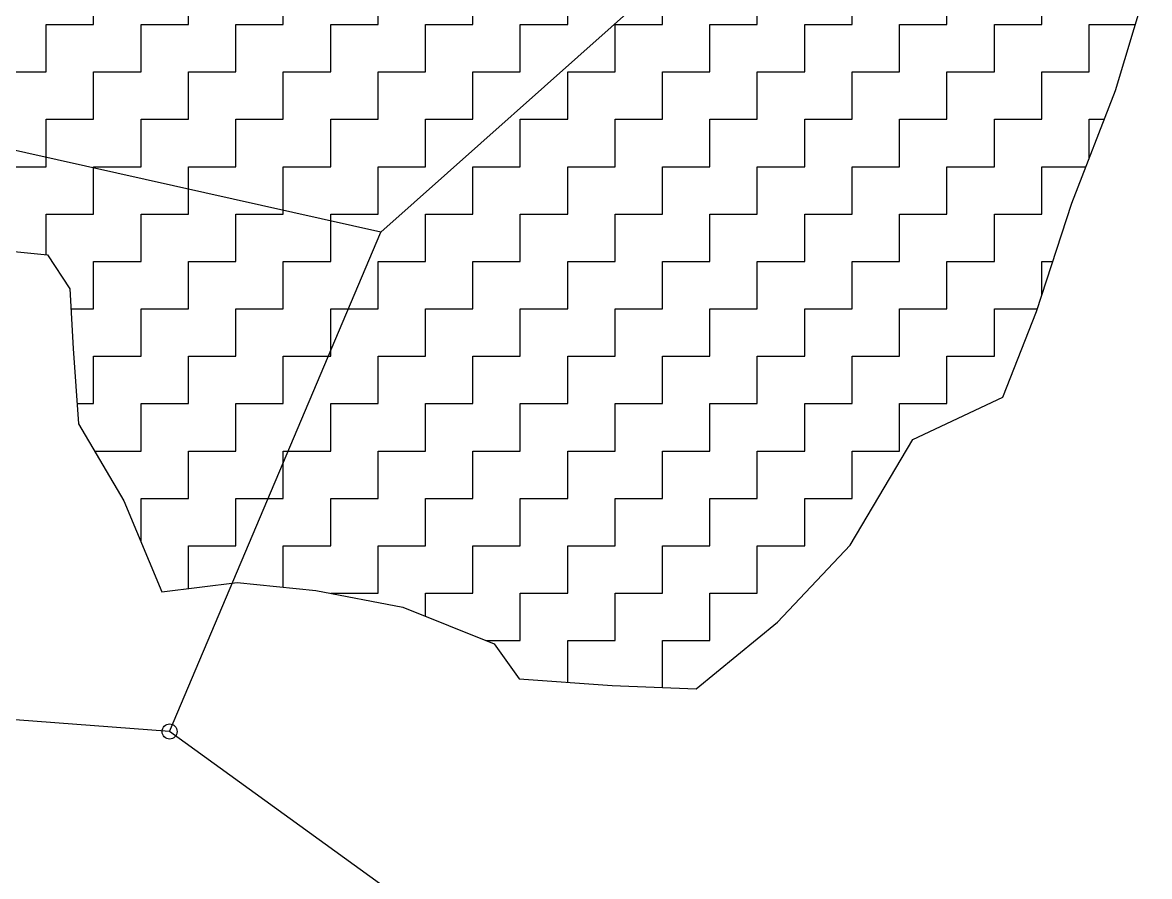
# Model space of a CAD drawing. Header units: metres. Extents: x 317022 to 318987, y 1871527 to 1873424.
# Drawn here: x 317227.5 to 317414.4, y 1872386.5 to 1872528.2 of the extents above; entities that cross this region are included whole.
import ezdxf

# ---------------------------------------------------------------- set-up
doc = ezdxf.new("R2010")
doc.units = ezdxf.units.M
doc.layers.add('POLY_HATCH', color=12, linetype='Continuous')
doc.layers.add('POLY_PARCEL', color=6, linetype='Continuous')

msp = doc.modelspace()

# ---------------------------------------------------------------- linework, layer by layer
msp.add_circle((317251.85, 1872410.55), 1.25)
at = {"layer": 'POLY_HATCH', "linetype": 'Continuous'}
for p, q in [((317239.25, 1872527.88), (317239.25, 1872535.75)), ((317254.98, 1872527.88), (317254.98, 1872535.75)), ((317270.71, 1872527.88), (317270.71, 1872535.75)), ((317286.43, 1872527.88), (317286.43, 1872535.75)), ((317302.16, 1872527.88), (317302.16, 1872535.75)), ((317317.89, 1872527.88), (317317.89, 1872535.75)), ((317333.62, 1872527.88), (317333.62, 1872535.75)), ((317349.35, 1872527.88), (317349.35, 1872535.75)), ((317365.08, 1872527.88), (317365.08, 1872535.75)), ((317380.81, 1872527.88), (317380.81, 1872535.75)), ((317396.54, 1872527.88), (317396.54, 1872535.75)), ((317231.38, 1872527.88), (317239.25, 1872527.88)), ((317231.38, 1872520.02), (317231.38, 1872527.88)), ((317247.11, 1872527.88), (317254.98, 1872527.88)), ((317247.11, 1872520.02), (317247.11, 1872527.88)), ((317262.84, 1872527.88), (317270.71, 1872527.88)), ((317262.84, 1872520.02), (317262.84, 1872527.88)), ((317278.57, 1872527.88), (317286.43, 1872527.88)), ((317278.57, 1872520.02), (317278.57, 1872527.88)), ((317294.3, 1872527.88), (317302.16, 1872527.88)), ((317294.3, 1872520.02), (317294.3, 1872527.88)), ((317310.03, 1872527.88), (317317.89, 1872527.88)), ((317310.03, 1872520.02), (317310.03, 1872527.88)), ((317325.76, 1872527.88), (317333.62, 1872527.88)), ((317325.76, 1872520.02), (317325.76, 1872527.88)), ((317341.49, 1872527.88), (317349.35, 1872527.88)), ((317341.49, 1872520.02), (317341.49, 1872527.88)), ((317357.22, 1872527.88), (317365.08, 1872527.88)), ((317357.22, 1872520.02), (317357.22, 1872527.88)), ((317372.94, 1872527.88), (317380.81, 1872527.88)), ((317372.94, 1872520.02), (317372.94, 1872527.88)), ((317388.67, 1872527.88), (317396.54, 1872527.88)), ((317388.67, 1872520.02), (317388.67, 1872527.88)), ((317404.4, 1872527.88), (317412.07, 1872527.88)), ((317404.4, 1872520.02), (317404.4, 1872527.88)), ((317223.52, 1872520.02), (317231.38, 1872520.02)), ((317239.25, 1872520.02), (317247.11, 1872520.02)), ((317239.25, 1872512.15), (317239.25, 1872520.02)), ((317254.98, 1872520.02), (317262.84, 1872520.02)), ((317254.98, 1872512.15), (317254.98, 1872520.02)), ((317270.71, 1872520.02), (317278.57, 1872520.02)), ((317270.71, 1872512.15), (317270.71, 1872520.02)), ((317286.43, 1872520.02), (317294.3, 1872520.02)), ((317286.43, 1872512.15), (317286.43, 1872520.02)), ((317302.16, 1872520.02), (317310.03, 1872520.02)), ((317302.16, 1872512.15), (317302.16, 1872520.02)), ((317317.89, 1872520.02), (317325.76, 1872520.02)), ((317317.89, 1872512.15), (317317.89, 1872520.02)), ((317333.62, 1872520.02), (317341.49, 1872520.02)), ((317333.62, 1872512.15), (317333.62, 1872520.02)), ((317349.35, 1872520.02), (317357.22, 1872520.02)), ((317349.35, 1872512.15), (317349.35, 1872520.02)), ((317365.08, 1872520.02), (317372.94, 1872520.02)), ((317365.08, 1872512.15), (317365.08, 1872520.02)), ((317380.81, 1872520.02), (317388.67, 1872520.02)), ((317380.81, 1872512.15), (317380.81, 1872520.02)), ((317396.54, 1872520.02), (317404.4, 1872520.02)), ((317396.54, 1872512.15), (317396.54, 1872520.02)), ((317231.38, 1872512.15), (317239.25, 1872512.15)), ((317231.38, 1872504.29), (317231.38, 1872512.15)), ((317247.11, 1872512.15), (317254.98, 1872512.15)), ((317247.11, 1872504.29), (317247.11, 1872512.15)), ((317262.84, 1872512.15), (317270.71, 1872512.15)), ((317262.84, 1872504.29), (317262.84, 1872512.15)), ((317278.57, 1872512.15), (317286.43, 1872512.15)), ((317278.57, 1872504.29), (317278.57, 1872512.15)), ((317294.3, 1872512.15), (317302.16, 1872512.15)), ((317294.3, 1872504.29), (317294.3, 1872512.15)), ((317310.03, 1872512.15), (317317.89, 1872512.15)), ((317310.03, 1872504.29), (317310.03, 1872512.15)), ((317325.76, 1872512.15), (317333.62, 1872512.15)), ((317325.76, 1872504.29), (317325.76, 1872512.15)), ((317341.49, 1872512.15), (317349.35, 1872512.15)), ((317341.49, 1872504.29), (317341.49, 1872512.15)), ((317357.22, 1872512.15), (317365.08, 1872512.15)), ((317357.22, 1872504.29), (317357.22, 1872512.15)), ((317372.94, 1872512.15), (317380.81, 1872512.15)), ((317372.94, 1872504.29), (317372.94, 1872512.15)), ((317388.67, 1872512.15), (317396.54, 1872512.15)), ((317388.67, 1872504.29), (317388.67, 1872512.15)), ((317404.4, 1872512.15), (317406.93, 1872512.15)), ((317404.4, 1872505.66), (317404.4, 1872512.15)), ((317223.52, 1872504.29), (317231.38, 1872504.29)), ((317239.25, 1872504.29), (317247.11, 1872504.29)), ((317239.25, 1872496.42), (317239.25, 1872504.29)), ((317254.98, 1872504.29), (317262.84, 1872504.29)), ((317254.98, 1872496.42), (317254.98, 1872504.29)), ((317270.71, 1872504.29), (317278.57, 1872504.29)), ((317270.71, 1872496.42), (317270.71, 1872504.29)), ((317286.43, 1872504.29), (317294.3, 1872504.29)), ((317286.43, 1872496.42), (317286.43, 1872504.29)), ((317302.16, 1872504.29), (317310.03, 1872504.29)), ((317302.16, 1872496.42), (317302.16, 1872504.29)), ((317317.89, 1872504.29), (317325.76, 1872504.29)), ((317317.89, 1872496.42), (317317.89, 1872504.29)), ((317333.62, 1872504.29), (317341.49, 1872504.29)), ((317333.62, 1872496.42), (317333.62, 1872504.29)), ((317349.35, 1872504.29), (317357.22, 1872504.29)), ((317349.35, 1872496.42), (317349.35, 1872504.29)), ((317365.08, 1872504.29), (317372.94, 1872504.29)), ((317365.08, 1872496.42), (317365.08, 1872504.29)), ((317380.81, 1872504.29), (317388.67, 1872504.29)), ((317380.81, 1872496.42), (317380.81, 1872504.29)), ((317396.54, 1872504.29), (317403.87, 1872504.29)), ((317396.54, 1872496.42), (317396.54, 1872504.29)), ((317231.38, 1872496.42), (317239.25, 1872496.42)), ((317231.38, 1872489.67), (317231.38, 1872496.42)), ((317247.11, 1872496.42), (317254.98, 1872496.42)), ((317247.11, 1872488.56), (317247.11, 1872496.42)), ((317262.84, 1872496.42), (317270.71, 1872496.42)), ((317262.84, 1872488.56), (317262.84, 1872496.42)), ((317278.57, 1872496.42), (317286.43, 1872496.42)), ((317278.57, 1872488.56), (317278.57, 1872496.42)), ((317294.3, 1872496.42), (317302.16, 1872496.42)), ((317294.3, 1872488.56), (317294.3, 1872496.42)), ((317310.03, 1872496.42), (317317.89, 1872496.42)), ((317310.03, 1872488.56), (317310.03, 1872496.42)), ((317325.76, 1872496.42), (317333.62, 1872496.42)), ((317325.76, 1872488.56), (317325.76, 1872496.42)), ((317341.49, 1872496.42), (317349.35, 1872496.42)), ((317341.49, 1872488.56), (317341.49, 1872496.42)), ((317357.22, 1872496.42), (317365.08, 1872496.42)), ((317357.22, 1872488.56), (317357.22, 1872496.42)), ((317372.94, 1872496.42), (317380.81, 1872496.42)), ((317372.94, 1872488.56), (317372.94, 1872496.42)), ((317388.67, 1872496.42), (317396.54, 1872496.42)), ((317388.67, 1872488.56), (317388.67, 1872496.42)), ((317239.25, 1872488.56), (317247.11, 1872488.56)), ((317239.25, 1872480.7), (317239.25, 1872488.56)), ((317254.98, 1872488.56), (317262.84, 1872488.56)), ((317254.98, 1872480.7), (317254.98, 1872488.56)), ((317270.71, 1872488.56), (317278.57, 1872488.56)), ((317270.71, 1872480.7), (317270.71, 1872488.56)), ((317286.43, 1872488.56), (317294.3, 1872488.56)), ((317286.43, 1872480.7), (317286.43, 1872488.56)), ((317302.16, 1872488.56), (317310.03, 1872488.56)), ((317302.16, 1872480.7), (317302.16, 1872488.56)), ((317317.89, 1872488.56), (317325.76, 1872488.56)), ((317317.89, 1872480.7), (317317.89, 1872488.56)), ((317333.62, 1872488.56), (317341.49, 1872488.56)), ((317333.62, 1872480.7), (317333.62, 1872488.56)), ((317349.35, 1872488.56), (317357.22, 1872488.56)), ((317349.35, 1872480.7), (317349.35, 1872488.56)), ((317365.08, 1872488.56), (317372.94, 1872488.56)), ((317365.08, 1872480.7), (317365.08, 1872488.56)), ((317380.81, 1872488.56), (317388.67, 1872488.56)), ((317380.81, 1872480.7), (317380.81, 1872488.56)), ((317396.54, 1872488.56), (317398.37, 1872488.56)), ((317396.54, 1872482.91), (317396.54, 1872488.56)), ((317235.48, 1872480.7), (317239.25, 1872480.7)), ((317247.11, 1872480.7), (317254.98, 1872480.7)), ((317247.11, 1872472.83), (317247.11, 1872480.7)), ((317262.84, 1872480.7), (317270.71, 1872480.7)), ((317262.84, 1872472.83), (317262.84, 1872480.7)), ((317278.57, 1872480.7), (317286.43, 1872480.7)), ((317278.57, 1872472.83), (317278.57, 1872480.7)), ((317294.3, 1872480.7), (317302.16, 1872480.7)), ((317294.3, 1872472.83), (317294.3, 1872480.7)), ((317310.03, 1872480.7), (317317.89, 1872480.7)), ((317310.03, 1872472.83), (317310.03, 1872480.7)), ((317325.76, 1872480.7), (317333.62, 1872480.7)), ((317325.76, 1872472.83), (317325.76, 1872480.7)), ((317341.49, 1872480.7), (317349.35, 1872480.7)), ((317341.49, 1872472.83), (317341.49, 1872480.7)), ((317357.22, 1872480.7), (317365.08, 1872480.7)), ((317357.22, 1872472.83), (317357.22, 1872480.7)), ((317372.94, 1872480.7), (317380.81, 1872480.7)), ((317372.94, 1872472.83), (317372.94, 1872480.7)), ((317388.67, 1872480.7), (317395.82, 1872480.7)), ((317388.67, 1872472.83), (317388.67, 1872480.7)), ((317239.25, 1872472.83), (317247.11, 1872472.83)), ((317239.25, 1872464.97), (317239.25, 1872472.83)), ((317254.98, 1872472.83), (317262.84, 1872472.83)), ((317254.98, 1872464.97), (317254.98, 1872472.83)), ((317270.71, 1872472.83), (317278.57, 1872472.83)), ((317270.71, 1872464.97), (317270.71, 1872472.83)), ((317286.43, 1872472.83), (317294.3, 1872472.83)), ((317286.43, 1872464.97), (317286.43, 1872472.83)), ((317302.16, 1872472.83), (317310.03, 1872472.83)), ((317302.16, 1872464.97), (317302.16, 1872472.83)), ((317317.89, 1872472.83), (317325.76, 1872472.83)), ((317317.89, 1872464.97), (317317.89, 1872472.83)), ((317333.62, 1872472.83), (317341.49, 1872472.83)), ((317333.62, 1872464.97), (317333.62, 1872472.83)), ((317349.35, 1872472.83), (317357.22, 1872472.83)), ((317349.35, 1872464.97), (317349.35, 1872472.83)), ((317365.08, 1872472.83), (317372.94, 1872472.83)), ((317365.08, 1872464.97), (317365.08, 1872472.83)), ((317380.81, 1872472.83), (317388.67, 1872472.83)), ((317380.81, 1872464.97), (317380.81, 1872472.83)), ((317236.49, 1872464.97), (317239.25, 1872464.97)), ((317247.11, 1872464.97), (317254.98, 1872464.97)), ((317247.11, 1872457.1), (317247.11, 1872464.97)), ((317262.84, 1872464.97), (317270.71, 1872464.97)), ((317262.84, 1872457.1), (317262.84, 1872464.97)), ((317278.57, 1872464.97), (317286.43, 1872464.97)), ((317278.57, 1872457.1), (317278.57, 1872464.97)), ((317294.3, 1872464.97), (317302.16, 1872464.97)), ((317294.3, 1872457.1), (317294.3, 1872464.97)), ((317310.03, 1872464.97), (317317.89, 1872464.97)), ((317310.03, 1872457.1), (317310.03, 1872464.97)), ((317325.76, 1872464.97), (317333.62, 1872464.97)), ((317325.76, 1872457.1), (317325.76, 1872464.97)), ((317341.49, 1872464.97), (317349.35, 1872464.97)), ((317341.49, 1872457.1), (317341.49, 1872464.97)), ((317357.22, 1872464.97), (317365.08, 1872464.97)), ((317357.22, 1872457.1), (317357.22, 1872464.97)), ((317372.94, 1872464.97), (317380.81, 1872464.97)), ((317372.94, 1872457.1), (317372.94, 1872464.97)), ((317239.37, 1872457.1), (317247.11, 1872457.1)), ((317254.98, 1872457.1), (317262.84, 1872457.1)), ((317254.98, 1872449.24), (317254.98, 1872457.1)), ((317270.71, 1872457.1), (317278.57, 1872457.1)), ((317270.71, 1872449.24), (317270.71, 1872457.1)), ((317286.43, 1872457.1), (317294.3, 1872457.1)), ((317286.43, 1872449.24), (317286.43, 1872457.1)), ((317302.16, 1872457.1), (317310.03, 1872457.1)), ((317302.16, 1872449.24), (317302.16, 1872457.1)), ((317317.89, 1872457.1), (317325.76, 1872457.1)), ((317317.89, 1872449.24), (317317.89, 1872457.1)), ((317333.62, 1872457.1), (317341.49, 1872457.1)), ((317333.62, 1872449.24), (317333.62, 1872457.1)), ((317349.35, 1872457.1), (317357.22, 1872457.1)), ((317349.35, 1872449.24), (317349.35, 1872457.1)), ((317365.08, 1872457.1), (317372.94, 1872457.1)), ((317365.08, 1872449.24), (317365.08, 1872457.1)), ((317247.11, 1872449.24), (317254.98, 1872449.24)), ((317247.11, 1872441.95), (317247.11, 1872449.24)), ((317262.84, 1872449.24), (317270.71, 1872449.24)), ((317262.84, 1872441.37), (317262.84, 1872449.24)), ((317278.57, 1872449.24), (317286.43, 1872449.24)), ((317278.57, 1872441.37), (317278.57, 1872449.24)), ((317294.3, 1872449.24), (317302.16, 1872449.24)), ((317294.3, 1872441.37), (317294.3, 1872449.24)), ((317310.03, 1872449.24), (317317.89, 1872449.24)), ((317310.03, 1872441.37), (317310.03, 1872449.24)), ((317325.76, 1872449.24), (317333.62, 1872449.24)), ((317325.76, 1872441.37), (317325.76, 1872449.24)), ((317341.49, 1872449.24), (317349.35, 1872449.24)), ((317341.49, 1872441.37), (317341.49, 1872449.24)), ((317357.22, 1872449.24), (317365.08, 1872449.24)), ((317357.22, 1872441.37), (317357.22, 1872449.24)), ((317254.98, 1872441.37), (317262.84, 1872441.37)), ((317254.98, 1872434.26), (317254.98, 1872441.37)), ((317270.71, 1872441.37), (317278.57, 1872441.37)), ((317270.71, 1872434.5), (317270.71, 1872441.37)), ((317286.43, 1872441.37), (317294.3, 1872441.37)), ((317286.43, 1872433.51), (317286.43, 1872441.37)), ((317302.16, 1872441.37), (317310.03, 1872441.37)), ((317302.16, 1872433.51), (317302.16, 1872441.37)), ((317317.89, 1872441.37), (317325.76, 1872441.37)), ((317317.89, 1872433.51), (317317.89, 1872441.37)), ((317333.62, 1872441.37), (317341.49, 1872441.37)), ((317333.62, 1872433.51), (317333.62, 1872441.37)), ((317349.35, 1872441.37), (317357.22, 1872441.37)), ((317349.35, 1872433.51), (317349.35, 1872441.37)), ((317278.57, 1872433.51), (317286.43, 1872433.51)), ((317278.57, 1872433.48), (317278.57, 1872433.51)), ((317294.3, 1872433.51), (317302.16, 1872433.51)), ((317294.3, 1872429.7), (317294.3, 1872433.51)), ((317310.03, 1872433.51), (317317.89, 1872433.51)), ((317310.03, 1872425.64), (317310.03, 1872433.51)), ((317325.76, 1872433.51), (317333.62, 1872433.51)), ((317325.76, 1872425.64), (317325.76, 1872433.51)), ((317341.49, 1872433.51), (317349.35, 1872433.51)), ((317341.49, 1872425.64), (317341.49, 1872433.51)), ((317357.22, 1872433.51), (317357.24, 1872433.51)), ((317357.22, 1872433.48), (317357.22, 1872433.51)), ((317304.4, 1872425.64), (317310.03, 1872425.64)), ((317317.89, 1872425.64), (317325.76, 1872425.64)), ((317317.89, 1872418.72), (317317.89, 1872425.64)), ((317333.62, 1872425.64), (317341.49, 1872425.64)), ((317333.62, 1872417.85), (317333.62, 1872425.64))]:
    msp.add_line(p, q, dxfattribs=at)
at = {"layer": 'POLY_HATCH'}
for p, q in [((317408.79, 1872516.96), (317414.4, 1872535.68)), ((317401.52, 1872498.23), (317408.79, 1872516.96)), ((317395.67, 1872480.23), (317401.52, 1872498.23)), ((317220.72, 1872490.72), (317231.58, 1872489.65)), ((317231.58, 1872489.65), (317235.28, 1872484.04)), ((317235.28, 1872484.04), (317235.87, 1872474.14)), ((317390.06, 1872466.03), (317395.67, 1872480.23)), ((317235.87, 1872474.14), (317236.71, 1872461.62)), ((317375.14, 1872459), (317390.06, 1872466.03)), ((317236.71, 1872461.62), (317244.23, 1872448.86)), ((317364.76, 1872441.47), (317375.14, 1872459)), ((317244.23, 1872448.86), (317250.55, 1872433.71)), ((317352.71, 1872428.71), (317364.76, 1872441.47)), ((317250.55, 1872433.71), (317263.08, 1872435.26)), ((317263.08, 1872435.26), (317276.09, 1872433.95)), ((317276.09, 1872433.95), (317290.53, 1872431.21)), ((317290.53, 1872431.21), (317305.69, 1872425.13)), ((317339.22, 1872417.61), (317352.71, 1872428.71)), ((317305.69, 1872425.13), (317309.86, 1872419.28)), ((317309.86, 1872419.28), (317325.26, 1872418.21)), ((317325.26, 1872418.21), (317339.22, 1872417.61))]:
    msp.add_line(p, q, dxfattribs=at)
at = {"layer": 'POLY_PARCEL'}
for p, q in [((317286.91, 1872493.4), (317388.6, 1872584.14)), ((317286.91, 1872493.4), (317221.88, 1872507.96)), ((317251.85, 1872410.55), (317286.91, 1872493.4)), ((317251.85, 1872410.55), (317197.6, 1872414.64)), ((317356.36, 1872334.96), (317251.85, 1872410.55))]:
    msp.add_line(p, q, dxfattribs=at)

doc.saveas('drawing.dxf')
